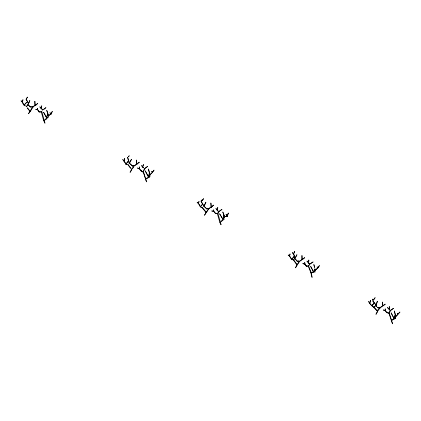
<?xml version="1.0" encoding="UTF-8"?>
<svg xmlns="http://www.w3.org/2000/svg" width="421" height="421" viewBox="0 0 421 421"><rect width="100%" height="100%" fill="white"/><g stroke="black" fill="none" stroke-linecap="round" stroke-linejoin="round"><path stroke-width="0.63" d="M28.554 113.591L32.696 106.813L33.027 107.008L32.696 106.813M30.091 111.328L27.486 107.781M146.766 181.767L145.461 178.988L149.623 176.578L149.881 176.757L145.692 179.283L143.603 172.078L143.329 172.215L144.571 168.753M206.09 212.405L206.427 212.589L208.879 208.516L206.095 212.395L206.395 212.4M389.204 309.335L389.262 306.551M389.325 309.382L389.351 306.556M35.727 104.555L35.717 105.061L37.58 103.466M35.806 105.071L35.817 104.566M372.674 300.041L372.743 299.215M372.859 300.047L372.874 299.094M201.17 201.564L201.238 200.117M201.264 201.564L201.327 200.117M397.419 314.792L397.519 313.44M397.608 313.445L397.513 314.797L399.95 312.119M308.561 262.915L308.793 260.094M308.661 262.962L308.882 260.099M149.65 176.741L149.829 174.789L148.424 169.058M149.792 176.746L149.976 174.794L148.539 169.142M211.758 206.669L211.779 206.285M211.874 206.537L211.921 206.232M26.66 102.408L24.192 105.008L25.328 105.855M39.511 111.465L39.185 111.912L37.722 109.723L35.785 109.286M124.679 158.433L124.258 161.301L126.042 164.022M137.446 163.785L136.841 164.211L136.641 160.122M137.367 163.79L137.388 163.237M149.46 172.742L148.729 177.22L145.313 170.879M145.229 171.042L148.566 177.225L149.36 172.726M206.622 208.879L204.427 206.795M206.795 208.853L207.327 208.279M210.826 203.033L211.126 207.143M211.237 207.011L210.963 203.111M219.709 213.936L223.088 219.373M222.767 212.037L224.488 216.683M224.419 217.852L224.614 216.626L222.898 212.079M298.363 260.904L297.394 261.357M306.935 261.167L309.598 264.209M308.677 262.936L309.756 264.114M25.192 106.008C23.176 104.787 21.439 102.108 22.887 99.788M22.492 102.245L22.976 99.803M28.381 105.045L30.154 106.934M28.496 105.129L30.265 106.845M34.98 105.408L35.685 105.018M34.89 101.298L35.122 105.361L33.454 106.597M39.369 111.449L39.074 111.96L41.932 111.96L44.263 120.601M43.642 112.244L46.531 117.491L47.762 114.059M46.694 110.402L48.447 115.712M50.909 114.038L52.246 111.428M132.931 165.316L132.494 165.995L130.21 163.758M136.462 160.112L136.767 164.211M137.478 163.658L137.535 163.343M139.319 168.695L140.725 170.668M142.566 166.984L143.393 164.59M142.682 166.974L143.477 164.611M147.624 166.416L144.487 168.774M198.428 203.322L200.27 206.674M202.601 204.138L200.291 206.664M211.068 207.058L213.642 205.111M215.41 213.094L215.541 213.521L217.957 213.552L220.388 222.135C219.651 222.362 220.841 222.898 221.13 224.703M213.8 211.368L215.563 213.521M216.826 209.805L218.646 211.731L221.962 209.447M218.688 211.716L216.952 209.753L217.836 207.548M223.309 218.552L223.814 215.668M289.58 255.942L290.095 253.968M292.39 252.642L293.658 253.884L294.663 251.374M293.69 253.926L295.153 258.136M293.647 256.699L291.732 259.615M294.995 258.22L293.516 253.963L292.269 252.726M301.962 259.531L301.904 255.547M302.02 255.631L302.104 259.531M302.715 259.215L302.82 258.726M302.852 259.225L302.941 258.736M305.088 264.372L306.388 266.046M306.22 266.109L308.619 266.119L311.119 272.424M306.488 265.704L306.22 266.03L308.593 266.072M310.619 266.409L313.882 272.524M310.735 266.488L313.871 272.403M313.813 264.599L314.498 267.451M313.945 264.635L314.64 267.414M317.866 267.724L315.182 270.329L314.84 268.872M318.023 267.798L319.428 265.683M370.564 300.399L369.806 303.362M373.39 307.004L371.727 305.641L373.511 306.841M375.937 305.772L376.784 306.767M377.453 301.268L376.142 305.151M383.168 305.772L383.436 305.23M391.646 320.428L389.236 313.098L386.678 312.682L385.22 310.551M387.078 312.156L386.725 312.682L389.199 313.071M395.198 314.755L393.919 318.381L391.088 312.866M393.498 308.372L390.399 310.593M394.298 311.008L395.751 316.618L399.824 312.035M394.414 311.093L395.829 316.503M296.968 264.772L295.495 267.867L297.189 264.909L296.921 264.735L297.252 264.841L293.595 259.736M395.566 317.35L395.687 316.503L397.556 314.85M395.714 317.376L395.829 316.529M224.272 217.831L224.488 216.594M44.058 120.806C43.447 120.364 44.089 120.68 44.031 120.743M220.888 224.788L219.809 222.314L217.383 213.731L217.941 213.531M313.929 271.366L314.429 269.303M314.177 271.44L314.676 269.377M314.987 271.061L315.182 270.25M315.129 271.092L315.345 270.256L314.982 268.835M198.438 203.359L198.944 201.433M199.033 201.454L198.528 203.38L200.385 206.716L202.496 207.637M370.412 300.447L369.654 303.467M131.831 169.389L131.562 169.558L131.81 169.353L127.821 164.216M377.684 311.23L380.116 307.888C379.621 306.309 376.448 312.019 377.674 311.34M143.414 172.005L144.329 168.674M48.178 116.391L48.447 115.564M48.315 116.438L48.568 115.664M376.016 305.088L377.316 301.231M395.335 314.803L394.045 318.381L391.198 312.956M227.187 216.084L228.303 213.079M227.272 216.115L228.387 213.11M37.606 109.718L39.064 111.907M137.314 163.685L139.277 162.18M149.965 174.857L152.539 172.326L151.723 171.452M206.653 208.763L207.174 208.384M221.867 209.432L218.583 211.716M291.853 259.72L293.763 256.615M295.484 259.257L297.247 261.43M313.029 261.988L309.64 264.104L308.377 266.114M26.544 102.398L24.05 105.15M35.838 105.113L37.637 103.54M46.847 110.455L48.562 115.707L51.004 114.149L52.325 111.465M216.857 209.79L217.757 207.516M293.558 253.916L294.579 251.342M30.254 111.428L28.539 113.644M40.853 107.95L41.695 105.871M41.779 105.903L40.937 107.892M131.852 169.547L130.242 172.347M208.663 208.532L208.974 208.753M379.795 307.672L380.116 307.888M28.791 102.845L29.744 100.566M28.928 102.898L29.865 100.545M203.927 206.274L205.79 202.191M204.085 206.364L205.948 202.285M373.848 307.409L374.09 307.193L377.684 311.177M377.405 311.398L377.658 311.208L375.895 314.166M217.573 213.6L218.541 211.579M217.762 213.689L218.725 211.679M389.115 313.071L390.272 310.482M389.141 313.203L390.456 310.572M382.999 305.709L383.31 305.146M376.116 314.303L377.658 311.377M296.837 254.752L295 258.136L293.395 259.752M296.989 254.847L295.153 258.231L293.521 259.878M130.021 172.21L131.573 169.384M129.194 163.269L131.431 159.254M30.365 111.423L33.012 107.029M306.362 266.109L306.609 265.619M308.53 266.209L309.74 264.23M206.158 212.416L204.453 215.299L206.322 212.479M386.715 312.687L386.957 312.072M317.897 267.698L319.35 265.63M26.302 106.702L28.465 103.566M26.46 106.829L28.628 103.698M125.916 164.022L128.242 161.201M126.037 164.106L128.358 161.122M213.694 205.185L211.237 207.106M298.226 260.852L297.268 261.273M131.552 159.38L129.342 163.285M136.725 164.085L137.362 163.648M149.85 174.715L152.423 172.363M203.501 198.749L201.149 201.501M200.37 206.827L202.722 204.053M226.124 214.478L227.293 216.036M295.595 259.347L297.358 261.309L299.61 261.188M317.981 267.861L315.318 270.335M387.536 307.683L389.293 309.256M37.716 109.813L37.653 108.265M224.598 216.683L227.193 216.184M297.552 263.841L298.815 262.062M297.868 264.056L299.136 262.278M34.822 101.298L34.948 105.345M40.858 107.887L42.71 110.123M153.949 170.137L152.423 172.252L151.66 171.521M152.497 172.305L154.018 170.189M26.412 98.598L27.481 97.119M26.486 98.651L27.554 97.172M30.328 111.249L30.159 111.212M132.205 168.421L133.557 166.574M132.52 168.637L133.873 166.79M48.131 117.322C48.304 116.17 46.215 120.195 45.11 119.917M373.253 300.11L375.016 297.763M373.401 300.22L375.137 297.736M395.603 318.387L391.446 320.465L395.435 318.039L395.624 318.371L395.424 318.044M145.424 179.141L145.771 179.093M132.81 165.337L132.383 166.027L130.078 163.88M201.285 201.622L203.638 198.728M391.604 320.628L391.335 320.492L392.64 323.733M371.759 305.657L374.116 303.157M371.89 305.772L374.232 303.073M39.042 111.802L41.916 111.939M373.916 307.246L376.011 305.046M373.906 307.446L376.148 305.193M293.321 259.894L296.931 264.956L297.173 264.788M128.389 156.517L129.184 155.828M128.447 156.586L129.242 155.896M130.531 168.289L127.652 164.358M131.589 169.568L131.81 169.474M44.852 119.632L46.863 117.912M312.177 277.286L311.077 272.424L310.782 272.519L308.277 266.214M372.706 300.983L375.979 305.199M145.708 179.272L143.235 172.173M141.188 170.242L141.356 171.242M213.715 211.205L215.484 213.479M215.547 213.173L215.647 213.373M219.594 213.805L223.004 219.536L223.688 215.799M226.019 214.336L227.145 216.141M297.3 261.446L299.605 261.373L304.741 257.747M382.473 302.131L382.531 305.088M387.436 307.53L389.193 309.409M148.581 177.115L149.687 176.678M385.115 304.104L383.026 305.683M383.121 305.835L385.226 304.251M304.683 257.678L299.557 261.204M137.43 163.743L139.33 162.253M220.983 221.288L223.009 219.694M221.235 221.572L223.262 219.983M43.505 109.423L45.821 107.681M43.595 109.539L45.926 107.702M147.524 166.395L144.514 168.716M33.348 106.45L34.985 105.261M389.325 309.288L390.335 310.556L393.398 308.346M134.341 165.685L136.767 164.048M134.446 165.832L136.857 164.206M208.763 208.574L211.11 206.985M208.863 208.721L211.205 207.137M379.9 307.698L382.384 306.014M380.016 307.867L382.505 306.183M309.724 264.241L313.008 262.009M149.65 176.567L149.813 176.909M48.468 115.554L50.93 114.023M388.941 313.135L391.314 320.523L391.598 320.497M311.003 272.508L310.887 272.534M206.658 208.758L207.742 208.653M206.743 208.921L207.774 208.832M291.837 259.736L292.616 259.825M35.075 105.418L35.79 105.15M227.182 216.02L224.535 216.568M43.937 120.659L45.068 123.053M392.398 323.802L391.525 320.444M41.621 111.933L41.353 112.123L43.689 120.727M131.626 169.289L131.741 169.558M217.694 213.752L217.383 213.731M41.637 112.17L41.374 112.154M217.678 213.542L215.463 213.473M46.468 117.38L47.989 117.117M46.473 117.522L47.999 117.264M311.903 272.145L312.882 271.992M311.94 272.524L312.919 272.371M132.42 165.848C136.688 164.579 133.483 166.595 134.425 165.606M132.42 166.032L134.394 165.848M393.982 318.271L395.519 318.139M393.982 318.413L395.519 318.287M310.809 272.566L311.924 277.334M30.212 106.787L32.859 106.813M30.207 106.992L32.812 107.055M379.963 307.677L377.674 307.572L378.747 307.256L377.679 307.767L379.952 307.883M143.298 172.215L141.209 171.368M291.837 259.573L292.632 259.641M211.837 210.932L213.8 211.21M211.826 211.021L213.689 211.358M125.984 163.985L126.832 164.127M125.974 164.132L126.816 164.269M35.764 109.371L37.648 109.807L37.564 108.271M383.352 309.956L385.294 310.556M383.326 310.04L385.268 310.64M137.488 168L139.488 168.647L140.877 170.563M137.451 168.084L139.388 168.737L139.262 166.984M302.894 263.499L305.041 264.288M302.862 263.583L305.009 264.377M141.324 171.136L143.477 172.01M124.132 161.338L125.921 164.106M141.088 170.237L141.177 171.268M200.28 206.827L202.338 207.832M289.522 255.857L288.222 255.026M289.416 256L291.753 259.736M382.373 302.125L382.347 305.088M369.68 303.488L368.628 301.547M42.821 110.034L40.958 107.908M220.388 222.135L219.899 222.188L220.262 222.23M197.181 202.464L198.549 203.332M197.133 202.538L198.459 203.411M288.175 255.105L289.464 255.984L289.98 254.052M289.574 255.921L291.853 259.589M40.832 108.034L39.869 106.976M30.08 111.407L27.186 108.023M204.564 206.679L206.774 208.779M317.134 266.956L318.023 267.761M317.06 267.009L317.897 267.814M143.587 167.774L141.63 165.627M142.572 166.99L143.482 167.879M21.129 100.829L22.466 102.182L24.229 105.045M21.061 100.882L22.371 102.256M39.932 106.913L40.921 107.934M389.193 309.388L390.309 310.582M307.067 261.12L308.656 262.867M371.859 305.657L369.78 303.362L368.707 301.499M369.675 303.457L371.754 305.757M373.853 307.456L377.411 311.44M376.058 305.709L376.895 306.677M202.522 207.632L206.406 212.363M202.238 207.879L206.122 212.61M122.827 159.543L124.216 161.232M122.753 159.596L124.142 161.285M372.838 300.868L376.179 305.041M141.567 165.69L142.587 166.969M215.999 208.563L216.962 209.769M215.926 208.621L216.862 209.832M50.031 112.744L51.004 114.059M49.957 112.796L50.899 114.117M306.246 266.114L304.962 264.362L304.667 262.488M145.477 179.204L146.524 181.861M386.757 312.54L385.347 310.614L385.226 308.935M305.083 264.288L304.757 262.472M124.558 158.57L124.095 161.301M43.516 112.286L46.41 117.485L47.647 114.144M311.077 272.424L310.809 272.561M201.306 201.517L204.096 206.274M201.127 201.612L203.917 206.369M26.186 99.067L28.633 103.582M26.007 99.167L28.454 103.682M43.858 120.685L44.826 123.148M127.747 157.212L129.394 163.285M127.5 157.275L129.147 163.348M213.715 209.916L213.794 211.289M213.621 209.921L213.705 211.295M139.351 166.979L139.451 168.695M385.136 308.94L385.231 310.598M299.431 261.231L299.778 261.357L299.431 261.215M314.708 271.85L314.982 272.003L314.708 271.85M223.983 218.983L224.298 219.152L223.983 218.967"/></g></svg>
